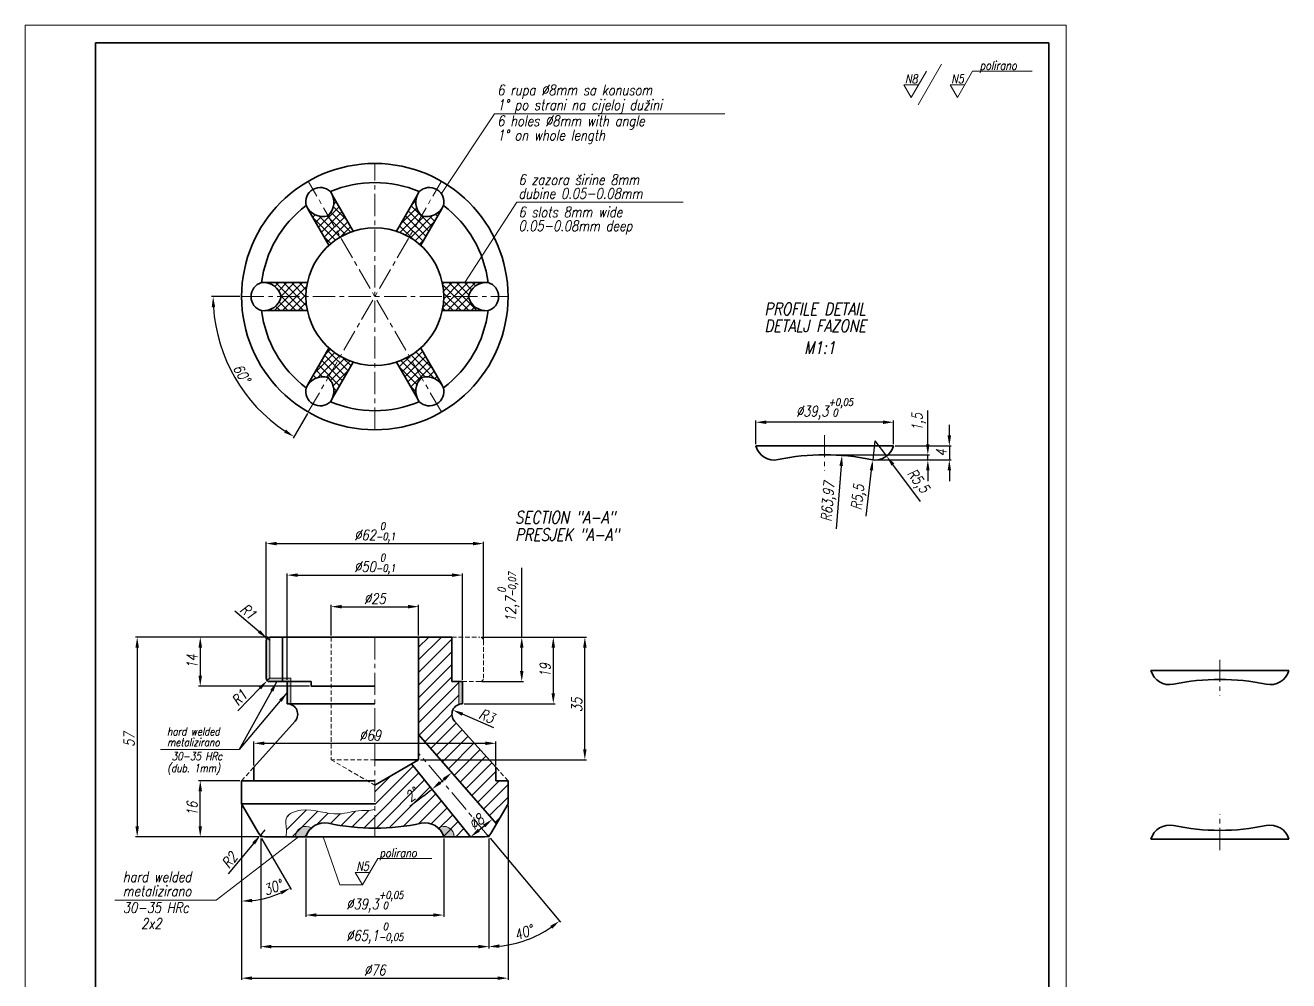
# Model space of a CAD drawing. Header units: millimetres. Extents: x 81 to 441, y 101 to 521.
# Drawn here: x 80.7 to 441.1, y 248.6 to 521.3 of the extents above; entities that cross this region are included whole.
import ezdxf

# ---------------------------------------------------------------- set-up
doc = ezdxf.new("R2010")
doc.units = ezdxf.units.MM
doc.header["$LTSCALE"] = 0.2
doc.linetypes.add('CENTER', pattern=[50.8, 31.75, -6.35, 6.35, -6.35])
doc.linetypes.add('HIDDEN', pattern=[9.525, 6.35, -3.175])
doc.layers.get('0').update_dxf_attribs({"lineweight": 15})
for name, color, linetype, lineweight in [('1', 1, 'CENTER', 15), ('2', 2, 'HIDDEN', 15), ('3', 3, 'Continuous', 35), ('8', 252, 'Continuous', 15), ('ENGLISH', 252, 'Continuous', 18)]:
    doc.layers.add(name, color=color, linetype=linetype, lineweight=lineweight)
doc.styles.add('ITALICT', font='italict', dxfattribs={"width": 0.8, "height": 3})
doc.dimstyles.new('ISO-25', dxfattribs={"dimtxt": 3, "dimasz": 3, "dimexe": 0.5, "dimexo": 0.5, "dimgap": 0.8, "dimtad": 1, "dimtxsty": 'ITALICT', "dimcen": 0, "dimadec": 0, "dimazin": 0, "dimtfac": 1, "dimtmove": 0, "dimatfit": 3, "dimfxl": 1, "dimarcsym": 0})

# ---------------------------------------------------------------- blocks, each defined once
blk = doc.blocks.new('*D2')
at = {"color": 0, "lineweight": -2}
for p, q in [((167.89, 347.18), (167.89, 355.86)), ((170.89, 355.36), (189.89, 355.36)), ((192.89, 347.18), (192.89, 355.86))]:
    blk.add_line(p, q, dxfattribs=at)
at = {"color": 0}
for points in [[(170.89, 355.86), (170.89, 354.86), (167.89, 355.36)], [(189.89, 355.86), (189.89, 354.86), (192.89, 355.36)]]:
    blk.add_solid(points, dxfattribs=at)
at = {"color": 0, "insert": (180.39, 357.66), "char_height": 3, "attachment_point": 5, "style": 'ITALICT'}
blk.add_mtext('%%C25', dxfattribs=at)
blk = doc.blocks.new('*D3')
at = {"color": 0, "lineweight": -2}
for p, q in [((155.39, 334.48), (155.39, 364.86)), ((158.39, 364.36), (202.39, 364.36)), ((205.39, 334.48), (205.39, 364.86))]:
    blk.add_line(p, q, dxfattribs=at)
at = {"color": 0}
for points in [[(158.39, 364.86), (158.39, 363.86), (155.39, 364.36)], [(202.39, 364.86), (202.39, 363.86), (205.39, 364.36)]]:
    blk.add_solid(points, dxfattribs=at)
at = {"color": 0, "insert": (180.39, 367.85), "char_height": 3, "attachment_point": 5, "style": 'ITALICT'}
blk.add_mtext('%%C50{}{\\H0.71x;\\C3;\\S 0^ -0,1;}', dxfattribs=at)
blk = doc.blocks.new('*D4')
at = {"color": 0, "lineweight": -2}
for p, q in [((149.39, 346.18), (149.39, 373.86)), ((152.39, 373.36), (208.39, 373.36)), ((211.39, 346.18), (211.39, 373.86))]:
    blk.add_line(p, q, dxfattribs=at)
at = {"color": 0}
for points in [[(152.39, 373.86), (152.39, 372.86), (149.39, 373.36)], [(208.39, 373.86), (208.39, 372.86), (211.39, 373.36)]]:
    blk.add_solid(points, dxfattribs=at)
at = {"color": 0, "insert": (180.39, 376.85), "char_height": 3, "attachment_point": 5, "style": 'ITALICT'}
blk.add_mtext('%%C62{}{\\H0.71x;\\C3;\\S 0^ -0,1;}', dxfattribs=at)
blk = doc.blocks.new('*D5')
at = {"color": 0, "lineweight": -2}
for p, q in [((149.89, 346.68), (130.09, 346.68)), ((130.59, 343.68), (130.59, 335.68)), ((161.74, 332.68), (130.09, 332.68))]:
    blk.add_line(p, q, dxfattribs=at)
at = {"color": 0}
for points in [[(130.09, 343.68), (131.09, 343.68), (130.59, 346.68)], [(130.09, 335.68), (131.09, 335.68), (130.59, 332.68)]]:
    blk.add_solid(points, dxfattribs=at)
at = {"color": 0, "insert": (128.29, 339.68), "char_height": 3, "attachment_point": 5, "rotation": 90, "style": 'ITALICT'}
blk.add_mtext('14', dxfattribs=at)
blk = doc.blocks.new('*D6')
at = {"color": 0, "lineweight": -2}
for p, q in [((141.89, 305.68), (130.09, 305.68)), ((130.59, 292.68), (130.59, 302.68)), ((147.34, 289.68), (130.09, 289.68))]:
    blk.add_line(p, q, dxfattribs=at)
at = {"color": 0}
for points in [[(130.09, 302.68), (131.09, 302.68), (130.59, 305.68)], [(130.09, 292.68), (131.09, 292.68), (130.59, 289.68)]]:
    blk.add_solid(points, dxfattribs=at)
at = {"color": 0, "insert": (128.29, 297.68), "char_height": 3, "attachment_point": 5, "rotation": 90, "style": 'ITALICT'}
blk.add_mtext('16', dxfattribs=at)
blk = doc.blocks.new('*D7')
at = {"color": 0, "lineweight": -2}
for p, q in [((222.31, 346.68), (222.31, 366.49)), ((210.89, 346.68), (222.81, 346.68)), ((222.31, 336.98), (222.31, 343.68)), ((210.89, 333.98), (222.81, 333.98))]:
    blk.add_line(p, q, dxfattribs=at)
at = {"color": 0}
for points in [[(222.81, 343.68), (221.81, 343.68), (222.31, 346.68)], [(221.81, 336.98), (222.81, 336.98), (222.31, 333.98)]]:
    blk.add_solid(points, dxfattribs=at)
at = {"color": 0, "insert": (218.53, 358.09), "char_height": 3, "attachment_point": 5, "rotation": 90, "style": 'ITALICT'}
blk.add_mtext('12,7{}{\\H0.71x;\\C3;\\S 0^ -0,07;}', dxfattribs=at)
blk = doc.blocks.new('*D8')
at = {"color": 0, "lineweight": -2}
for p, q in [((210.89, 346.68), (231.81, 346.68)), ((231.31, 343.68), (231.31, 330.68)), ((205.89, 327.68), (231.81, 327.68))]:
    blk.add_line(p, q, dxfattribs=at)
at = {"color": 0}
for points in [[(231.81, 343.68), (230.81, 343.68), (231.31, 346.68)], [(230.81, 330.68), (231.81, 330.68), (231.31, 327.68)]]:
    blk.add_solid(points, dxfattribs=at)
at = {"color": 0, "insert": (229.01, 337.18), "char_height": 3, "attachment_point": 5, "rotation": 90, "style": 'ITALICT'}
blk.add_mtext('19', dxfattribs=at)
blk = doc.blocks.new('*D9')
at = {"color": 0, "lineweight": -2}
for p, q in [((149, 291.68), (147.73, 290.13)), ((138.69, 279.09), (145.83, 287.81))]:
    blk.add_line(p, q, dxfattribs=at)
at = {"color": 0}
blk.add_solid([(145.44, 288.12), (146.22, 287.49), (147.73, 290.13)], dxfattribs=at)
at = {"color": 0, "insert": (138.94, 283.02), "char_height": 3, "attachment_point": 5, "rotation": 50.6872, "style": 'ITALICT'}
blk.add_mtext('R2', dxfattribs=at)
blk = doc.blocks.new('*D10')
at = {"color": 0, "lineweight": -2}
for p, q in [((140.49, 354.18), (147.36, 348.28)), ((150.39, 345.68), (149.63, 346.33))]:
    blk.add_line(p, q, dxfattribs=at)
at = {"color": 0}
blk.add_solid([(147.68, 348.66), (147.03, 347.9), (149.63, 346.33)], dxfattribs=at)
at = {"color": 0, "insert": (144.28, 353.96), "char_height": 3, "attachment_point": 5, "rotation": 319.3357, "style": 'ITALICT'}
blk.add_mtext('R1', dxfattribs=at)
blk = doc.blocks.new('*D11')
at = {"color": 0, "lineweight": -2}
for p, q in [((141.3, 325.61), (147.61, 332.11)), ((150.39, 334.98), (149.7, 334.26))]:
    blk.add_line(p, q, dxfattribs=at)
at = {"color": 0}
blk.add_solid([(147.25, 332.46), (147.96, 331.76), (149.7, 334.26)], dxfattribs=at)
at = {"color": 0, "insert": (141.76, 329.38), "char_height": 3, "attachment_point": 5, "rotation": 45.8419, "style": 'ITALICT'}
blk.add_mtext('R1', dxfattribs=at)
blk = doc.blocks.new('*D15')
at = {"color": 0, "lineweight": -2}
for p, q in [((141.89, 443.83), (133.75, 443.83)), ((161.14, 410.49), (157.07, 403.44))]:
    blk.add_line(p, q, dxfattribs=at)
blk.add_arc((180.39, 443.83), 46.14, 183.726, 236.274, dxfattribs=at)
at = {"color": 0}
for points in [[(134.85, 440.85), (133.85, 440.82), (134.25, 443.83)], [(154.51, 405.03), (155.04, 405.88), (157.32, 403.87)]]:
    blk.add_solid(points, dxfattribs=at)
at = {"color": 0, "insert": (142.43, 421.91), "char_height": 3, "attachment_point": 5, "rotation": 300, "style": 'ITALICT'}
blk.add_mtext('60%%d', dxfattribs=at)
blk = doc.blocks.new('*D16')
at = {"color": 0, "lineweight": -2}
for p, q in [((147.84, 289.18), (147.84, 257.86)), ((212.94, 289.18), (212.94, 257.86)), ((150.84, 258.36), (209.94, 258.36))]:
    blk.add_line(p, q, dxfattribs=at)
at = {"color": 0}
for points in [[(150.84, 258.86), (150.84, 257.86), (147.84, 258.36)], [(209.94, 258.86), (209.94, 257.86), (212.94, 258.36)]]:
    blk.add_solid(points, dxfattribs=at)
at = {"color": 0, "insert": (180.39, 262.13), "char_height": 3, "attachment_point": 5, "style": 'ITALICT'}
blk.add_mtext('%%C65,1{}{\\H0.71x;\\C3;\\S 0^ -0,05;}', dxfattribs=at)
blk = doc.blocks.new('*D17')
at = {"color": 0, "lineweight": -2}
for p, q in [((142.39, 298.62), (142.39, 248.86)), ((218.39, 298.62), (218.39, 248.86)), ((145.39, 249.36), (215.39, 249.36))]:
    blk.add_line(p, q, dxfattribs=at)
at = {"color": 0}
for points in [[(145.39, 249.86), (145.39, 248.86), (142.39, 249.36)], [(215.39, 249.86), (215.39, 248.86), (218.39, 249.36)]]:
    blk.add_solid(points, dxfattribs=at)
at = {"color": 0, "insert": (180.39, 251.66), "char_height": 3, "attachment_point": 5, "style": 'ITALICT'}
blk.add_mtext('%%C76', dxfattribs=at)
blk = doc.blocks.new('*D18')
at = {"color": 0, "lineweight": -2}
for p, q in [((210.89, 346.68), (240.81, 346.68)), ((240.31, 314.68), (240.31, 343.68)), ((193.39, 311.68), (240.81, 311.68))]:
    blk.add_line(p, q, dxfattribs=at)
at = {"color": 0}
for points in [[(240.81, 343.68), (239.81, 343.68), (240.31, 346.68)], [(239.81, 314.68), (240.81, 314.68), (240.31, 311.68)]]:
    blk.add_solid(points, dxfattribs=at)
at = {"color": 0, "insert": (238.01, 327.34), "char_height": 3, "attachment_point": 5, "rotation": 90, "style": 'ITALICT'}
blk.add_mtext('35', dxfattribs=at)
blk = doc.blocks.new('*D19')
at = {"color": 0, "lineweight": -2}
for p, q in [((160.74, 289.18), (160.74, 266.86)), ((200.04, 289.18), (200.04, 266.86)), ((163.74, 267.36), (197.04, 267.36))]:
    blk.add_line(p, q, dxfattribs=at)
at = {"color": 0}
for points in [[(163.74, 267.86), (163.74, 266.86), (160.74, 267.36)], [(197.04, 266.86), (197.04, 267.86), (200.04, 267.36)]]:
    blk.add_solid(points, dxfattribs=at)
at = {"color": 0, "insert": (180.39, 271.13), "char_height": 3, "attachment_point": 5, "style": 'ITALICT'}
blk.add_mtext('%%c39,3{}{\\H0.71x;\\C3;\\S+0,05^  0;}', dxfattribs=at)
blk = doc.blocks.new('*D20')
at = {"color": 0, "lineweight": -2}
for p, q in [((149.89, 346.68), (112.09, 346.68)), ((112.59, 343.68), (112.59, 292.68)), ((147.34, 289.68), (112.09, 289.68))]:
    blk.add_line(p, q, dxfattribs=at)
at = {"color": 0}
for points in [[(112.09, 343.68), (113.09, 343.68), (112.59, 346.68)], [(112.09, 292.68), (113.09, 292.68), (112.59, 289.68)]]:
    blk.add_solid(points, dxfattribs=at)
at = {"color": 0, "insert": (110.29, 317.43), "char_height": 3, "attachment_point": 5, "rotation": 90, "style": 'ITALICT'}
blk.add_mtext('57', dxfattribs=at)
blk = doc.blocks.new('*D29')
at = {"color": 0, "lineweight": -2}
for p, q in [((344.3, 404.22), (344.3, 407.22)), ((328.86, 401.22), (344.8, 401.22)), ((344.3, 401.22), (344.3, 397.22)), ((323.57, 397.22), (344.8, 397.22)), ((344.3, 394.22), (344.3, 391.22))]:
    blk.add_line(p, q, dxfattribs=at)
at = {"color": 0}
for points in [[(343.8, 404.22), (344.8, 404.22), (344.3, 401.22)], [(344.8, 394.22), (343.8, 394.22), (344.3, 397.22)]]:
    blk.add_solid(points, dxfattribs=at)
at = {"color": 0, "insert": (342, 399.22), "char_height": 3, "attachment_point": 5, "rotation": 90, "style": 'ITALICT'}
blk.add_mtext('4', dxfattribs=at)
blk = doc.blocks.new('*D31')
at = {"color": 0, "lineweight": -2}
for p, q in [((289.06, 401.72), (289.06, 408.49)), ((325.36, 407.99), (292.06, 407.99)), ((328.36, 401.72), (328.36, 408.49))]:
    blk.add_line(p, q, dxfattribs=at)
at = {"color": 0}
for points in [[(292.06, 408.49), (292.06, 407.49), (289.06, 407.99)], [(325.36, 407.49), (325.36, 408.49), (328.36, 407.99)]]:
    blk.add_solid(points, dxfattribs=at)
at = {"color": 0, "insert": (308.71, 411.76), "char_height": 3, "attachment_point": 5, "style": 'ITALICT'}
blk.add_mtext('%%c39,3{}{\\H0.71x;\\C3;\\S+0,05^  0;}', dxfattribs=at)
blk = doc.blocks.new('*D34')
at = {"color": 0, "lineweight": -2}
blk.add_line((214.37, 320.79), (205.39, 324.68), dxfattribs=at)
at = {"color": 0}
blk.add_solid([(205.59, 325.14), (205.19, 324.22), (202.64, 325.87)], dxfattribs=at)
at = {"color": 0, "insert": (212.35, 324.17), "char_height": 3, "attachment_point": 5, "rotation": 336.6067, "style": 'ITALICT'}
blk.add_mtext('R3', dxfattribs=at)
blk = doc.blocks.new('*D35')
at = {"color": 0, "lineweight": -2}
for p, q in [((142.39, 298.62), (142.39, 270.84)), ((148.09, 289.24), (156.53, 274.63))]:
    blk.add_line(p, q, dxfattribs=at)
blk.add_arc((142.39, 299.12), 27.78, 276.1908, 293.8092, dxfattribs=at)
at = {"color": 0}
for points in [[(153.38, 274.15), (153.83, 273.26), (156.28, 275.06)], [(145.42, 271), (145.36, 272), (142.39, 271.34)]]:
    blk.add_solid(points, dxfattribs=at)
at = {"color": 0, "insert": (151.32, 275.25), "char_height": 3, "attachment_point": 5, "rotation": 20.5073, "style": 'ITALICT'}
blk.add_mtext('30°', dxfattribs=at)
blk = doc.blocks.new('*D36')
at = {"color": 0, "lineweight": -2}
for p, q in [((212.94, 288.68), (212.94, 257.85)), ((213.26, 289.29), (233.4, 265.3))]:
    blk.add_line(p, q, dxfattribs=at)
blk.add_arc((212.94, 289.68), 31.32, 275.4898, 304.5102, dxfattribs=at)
at = {"color": 0}
for points in [[(230.39, 264.26), (230.99, 263.47), (233.08, 265.68)], [(215.96, 258), (215.92, 259), (212.94, 258.35)]]:
    blk.add_solid(points, dxfattribs=at)
at = {"color": 0, "insert": (222.87, 262.4), "char_height": 3, "attachment_point": 5, "rotation": 20, "style": 'ITALICT'}
blk.add_mtext('40°', dxfattribs=at)
blk = doc.blocks.new('*D37')
at = {"color": 0, "lineweight": -2}
blk.add_line((194.36, 301.4), (190.41, 298.3), dxfattribs=at)
for start, end in [(308.1844, 309), (309.8156, 310.1844)]:
    blk.add_arc((64.08, 467.06), 210.75, start, end, dxfattribs=at)
at = {"color": 0}
for points in [[(199.74, 306.43), (200.39, 305.67), (202.34, 308)], [(199.34, 304.79), (198.71, 305.57), (196.71, 303.28)]]:
    blk.add_solid(points, dxfattribs=at)
at = {"color": 0, "insert": (190.97, 301.66), "char_height": 3, "attachment_point": 5, "rotation": 38.1844, "style": 'ITALICT'}
blk.add_mtext('2°', dxfattribs=at)
blk = doc.blocks.new('*D38')
at = {"color": 0, "lineweight": -2}
blk.add_line((210.05, 291.56), (211.58, 292.8), dxfattribs=at)
at = {"color": 0}
for points in [[(211.27, 293.19), (211.9, 292.42), (213.92, 294.69)], [(209.74, 291.95), (210.37, 291.18), (207.72, 289.68)]]:
    blk.add_solid(points, dxfattribs=at)
at = {"color": 0, "insert": (209.37, 293.97), "char_height": 3, "attachment_point": 5, "rotation": 39, "style": 'ITALICT'}
blk.add_mtext('%%c8', dxfattribs=at)
blk = doc.blocks.new('*D183')
at = {"color": 0, "lineweight": -2}
for p, q in [((323.07, 402.72), (326.38, 398.32)), ((336.12, 385.41), (328.19, 395.93))]:
    blk.add_line(p, q, dxfattribs=at)
at = {"color": 0}
blk.add_solid([(328.58, 396.23), (327.79, 395.63), (326.38, 398.32)], dxfattribs=at)
at = {"color": 0, "insert": (335.12, 391.03), "char_height": 3, "attachment_point": 5, "rotation": 307.0248, "style": 'ITALICT'}
blk.add_mtext('R5,5', dxfattribs=at)
blk = doc.blocks.new('*D184')
at = {"color": 0, "lineweight": -2}
for p, q in [((338.16, 401.72), (338.16, 411.34)), ((309.21, 398.72), (338.66, 398.72)), ((323.57, 397.22), (338.66, 397.22)), ((338.16, 397.22), (338.16, 398.72)), ((338.16, 394.22), (338.16, 391.22))]:
    blk.add_line(p, q, dxfattribs=at)
at = {"color": 0}
for points in [[(337.66, 401.72), (338.66, 401.72), (338.16, 398.72)], [(338.66, 394.22), (337.66, 394.22), (338.16, 397.22)]]:
    blk.add_solid(points, dxfattribs=at)
at = {"color": 0, "insert": (335.57, 408.03), "char_height": 3, "attachment_point": 5, "rotation": 90, "style": 'ITALICT'}
blk.add_mtext('1,5', dxfattribs=at)
blk = doc.blocks.new('*D185')
at = {"color": 0, "lineweight": -2}
for p, q in [((323.07, 402.72), (322.43, 397.25)), ((320.56, 381.19), (322.08, 394.27))]:
    blk.add_line(p, q, dxfattribs=at)
at = {"color": 0}
blk.add_solid([(322.58, 394.22), (321.59, 394.33), (322.43, 397.25)], dxfattribs=at)
at = {"color": 0, "insert": (318.58, 386.54), "char_height": 3, "attachment_point": 5, "rotation": 83.3582, "style": 'ITALICT'}
blk.add_mtext('R5,5', dxfattribs=at)
blk = doc.blocks.new('*D186')
at = {"color": 0, "lineweight": -2}
blk.add_line((313.43, 395.53), (312.04, 377.62), dxfattribs=at)
at = {"color": 0}
blk.add_solid([(313.93, 395.49), (312.93, 395.57), (313.66, 398.52)], dxfattribs=at)
at = {"color": 0, "insert": (310.04, 385.28), "char_height": 3, "attachment_point": 5, "rotation": 85.5608, "style": 'ITALICT'}
blk.add_mtext('R63,97', dxfattribs=at)
blk = doc.blocks.new('*D187')
at = {"color": 0, "lineweight": -2}
for p, q in [((145.89, 310.08), (145.89, 316.87)), ((148.89, 316.37), (211.89, 316.37)), ((214.89, 310.08), (214.89, 316.87))]:
    blk.add_line(p, q, dxfattribs=at)
at = {"color": 0}
for points in [[(148.89, 316.87), (148.89, 315.87), (145.89, 316.37)], [(211.89, 315.87), (211.89, 316.87), (214.89, 316.37)]]:
    blk.add_solid(points, dxfattribs=at)
at = {"color": 0, "insert": (179.07, 318.67), "char_height": 3, "attachment_point": 5, "style": 'ITALICT'}
blk.add_mtext('%%C69', dxfattribs=at)

msp = doc.modelspace()

# ---------------------------------------------------------------- hatches: boundary and pattern name
h = msp.add_hatch(color=256)
h.paths.add_polyline_path([(150.392, 346.676, 0.4142136), (149.392, 345.676), (149.392, 334.976, 0.4142136), (150.392, 333.976), (154.042, 333.976), (154.042, 334.976), (150.392, 334.976)])
h.paths.add_polyline_path([(156.392, 334.976), (154.042, 334.976), (154.042, 333.976), (156.392, 333.976)])
h.paths.add_polyline_path([(156.392, 333.976), (155.392, 333.976), (155.392, 327.676), (156.392, 327.676)])
h.paths.add_polyline_path([(156.392, 327.676), (155.392, 327.676, -0.0851642), (156.392, 327.505)])
msp.add_hatch(color=256).paths.add_polyline_path([(205.392, 333.976), (204.392, 333.976), (204.392, 327.505, -0.0851642), (205.392, 327.676)])
h = msp.add_hatch(color=256)
h.paths.add_polyline_path([(157.742, 289.676), (158.575, 289.676), (160.742, 289.676, -0.1389983), (162.317, 292.23, 0.5870088)])
h.paths.add_polyline_path([(200.042, 289.676), (203.042, 289.676, 0.5870088), (198.468, 292.23, -0.1389983)])
at = {"layer": '8'}
h = msp.add_hatch(dxfattribs=at)
h.set_pattern_fill('ANSI37', color=256, scale=0.5)
h.set_pattern_definition([(45, (-620.8693, 15.1818), (-1.122532, 1.122532), []), (135, (-620.8693, 15.1818), (-1.122532, -1.122532), [])])
h.paths.add_polyline_path([(161.154, 447.831), (149.142, 447.831, -0.3194012), (153.712, 443.831), (160.742, 443.831, -0.0512937)])
h.paths.add_polyline_path([(160.742, 443.831), (153.712, 443.831, -0.3194012), (149.142, 439.831), (161.154, 439.831, -0.0512937)])
h.paths.add_polyline_path([(167.052, 466.937, -0.3194012), (161.303, 468.895), (167.309, 458.492, -0.0512937), (170.567, 460.849)])
h.paths.add_polyline_path([(168.232, 472.895, -0.3194012), (167.052, 466.937), (170.567, 460.849, -0.0512937), (174.237, 462.492)])
h.paths.add_polyline_path([(186.548, 462.492, -0.0512937), (190.217, 460.849), (193.733, 466.937, -0.3194012), (192.553, 472.895)])
h.paths.add_polyline_path([(190.217, 460.849, -0.0512937), (193.476, 458.492), (199.482, 468.895, -0.3194012), (193.733, 466.937)])
h.paths.add_polyline_path([(207.073, 443.831, -0.3194012), (211.642, 447.831), (206.054, 447.831), (199.631, 447.831, -0.0512937), (200.042, 443.831)])
h.paths.add_polyline_path([(200.042, 443.831, -0.0512937), (199.631, 439.831), (211.642, 439.831, -0.3194012), (207.073, 443.831)])
h.paths.add_polyline_path([(193.733, 420.725, -0.3194012), (199.482, 418.768), (193.476, 429.17, -0.0512937), (190.217, 426.814)])
h.paths.add_polyline_path([(190.217, 426.814, -0.0512937), (186.548, 425.17), (192.553, 414.768, -0.3194012), (193.733, 420.725)])
h.paths.add_polyline_path([(167.309, 429.17), (161.303, 418.768, -0.3194012), (167.052, 420.725), (170.567, 426.814, -0.0512937)])
h.paths.add_polyline_path([(170.567, 426.814), (167.052, 420.725, -0.3194012), (168.232, 414.768), (174.237, 425.17, -0.0512937)])
h = msp.add_hatch(dxfattribs=at)
h.set_pattern_fill('ANSI31', color=256, scale=0.8)
h.paths.add_polyline_path([(180.392, 299.116), (180.392, 297.463), (180.392, 292.176, 0.0520921), (193.614, 293.558, -0.3944208), (200.042, 289.676), (207.721, 289.676), (190.857, 310.501), (180.392, 304.46)])
edge = h.paths.add_edge_path()
edge.add_spline(control_points=[(180.392, 297.463), (178.694, 297.103), (175.481, 297.52), (168.586, 294.963), (161.931, 298.495), (154.28, 295.911), (155.337, 292.048), (155.091, 290.187), (154.984, 289.676)], knot_values=[2.1159369, 2.1159369, 2.1159369, 2.1159369, 5.3344205, 11.8555464, 22.7540467, 27.2257369, 31.226306, 32.7906468, 32.7906468, 32.7906468, 32.7906468], degree=3, periodic=0)
edge.add_line((154.984, 289.676), (158.575, 289.676))
edge.add_line((158.575, 289.676), (160.742, 289.676))
edge.add_arc((166.034, 288.176), 5.5, 78.07214, 164.17338, ccw=False)
edge.add_arc((180.392, 356.149), 63.972, 258.07214, 270)
edge.add_line((180.392, 292.176), (180.392, 297.463))
h.paths.add_polyline_path([(192.892, 318.876), (215.071, 293.363), (218.392, 299.116), (218.392, 305.676), (214.892, 305.676), (214.892, 309.582), (203.158, 322.674, -0.5339319), (204.392, 327.505), (204.392, 333.976), (202.392, 333.976), (202.392, 346.676), (192.892, 346.676)])
h.paths.add_polyline_path([(187.174, 302.492), (191.048, 305.539), (194.757, 300.823), (190.883, 297.776)], flags=24)

# ---------------------------------------------------------------- linework, layer by layer
for p, q in [((377.661, 521.271), (80.661, 521.271)), ((80.661, 521.271), (80.661, 101.271)), ((377.661, 101.271), (377.661, 521.271)), ((335.42, 498.602), (342.073, 510.124)), ((333.4, 500.679), (337.75, 508.214)), ((346.59, 500.679), (350.94, 508.214)), ((350.94, 508.214), (367.885, 508.214)), ((335.449, 504.227), (331.352, 504.227)), ((331.352, 504.227), (333.4, 500.679)), ((348.638, 504.227), (344.542, 504.227)), ((344.542, 504.227), (346.59, 500.679)), ((214.549, 496.018), (199.368, 473.224)), ((280.24, 496.018), (214.549, 496.018)), ((220.901, 470.775), (206.054, 447.831)), ((268.326, 470.775), (220.901, 470.775)), ((150.392, 346.676), (150.392, 334.976)), ((156.392, 334.976), (150.392, 334.976)), ((156.392, 334.976), (156.392, 327.505)), ((204.392, 333.976), (204.392, 327.505)), ((141.681, 314.583), (119.233, 314.583)), ((135.137, 271.577), (158.575, 289.676)), ((170.365, 275.972), (165.665, 289.676)), ((176.864, 275.972), (181.214, 283.507)), ((181.214, 283.507), (196.692, 283.507)), ((178.912, 279.52), (174.815, 279.52)), ((174.815, 279.52), (176.864, 275.972)), ((176.864, 275.972), (170.365, 275.972)), ((135.137, 271.577), (106.178, 271.577))]:
    msp.add_line(p, q)
for centre, start, end in [((160.742, 289.676), 58.34676, 180), ((200.042, 289.676), 0, 121.65324)]:
    msp.add_arc(centre, 3, start, end)
msp.add_open_spline([(180.392, 297.463), (178.694, 297.103), (175.481, 297.52), (168.586, 294.963), (161.931, 298.495), (154.28, 295.911), (155.337, 292.048), (155.091, 290.187), (154.984, 289.676)], degree=3, knots=[2.1159369, 2.1159369, 2.1159369, 2.1159369, 5.3344205, 11.8555464, 22.7540467, 27.2257369, 31.226306, 32.7906468, 32.7906468, 32.7906468, 32.7906468])
at = {"layer": '1'}
for p, q in [((180.392, 405.831), (180.392, 481.831)), ((161.392, 410.922), (199.392, 476.74)), ((199.392, 410.922), (161.392, 476.74)), ((142.392, 443.831), (218.392, 443.831)), ((308.709, 404.336), (308.709, 394.125)), ((180.392, 346.676), (180.392, 289.676)), ((421.48, 340.232), (421.48, 330.021)), ((212.942, 289.676), (192.892, 313.571)), ((421.48, 285.91), (421.48, 296.121))]:
    msp.add_line(p, q, dxfattribs=at)
at = {"layer": '2'}
for p, q in [((167.892, 346.676), (167.892, 311.676)), ((202.392, 346.676), (210.392, 346.676)), ((211.392, 345.676), (211.392, 334.976)), ((205.392, 333.976), (210.392, 333.976)), ((180.392, 311.676), (167.892, 311.676)), ((167.892, 311.676), (180.392, 304.46)), ((142.392, 305.676), (145.892, 309.582)), ((218.392, 305.676), (214.892, 309.582)), ((147.265, 290.676), (147.842, 289.676)), ((148.997, 289.676), (147.842, 289.676)), ((211.788, 289.676), (212.942, 289.676)), ((213.52, 290.676), (212.942, 289.676))]:
    msp.add_line(p, q, dxfattribs=at)
for centre, start, end in [((210.392, 345.676), 0, 90), ((210.392, 334.976), 270, 0)]:
    msp.add_arc(centre, 1, start, end, dxfattribs=at)
at = {"layer": '3'}
for p, q in [((100.661, 516.271), (100.661, 106.271)), ((372.661, 516.271), (100.661, 516.271)), ((372.661, 106.271), (372.661, 516.271)), ((174.237, 462.492), (168.232, 472.895)), ((186.548, 462.492), (192.553, 472.895)), ((167.309, 458.492), (161.303, 468.895)), ((193.476, 458.492), (199.482, 468.895)), ((161.154, 447.831), (149.142, 447.831)), ((199.631, 447.831), (211.642, 447.831)), ((161.154, 439.831), (149.142, 439.831)), ((199.631, 439.831), (211.642, 439.831)), ((167.309, 429.17), (161.303, 418.768)), ((193.476, 429.17), (199.482, 418.768)), ((174.237, 425.17), (168.232, 414.768)), ((186.548, 425.17), (192.553, 414.768)), ((289.059, 401.216), (308.709, 401.216)), ((328.359, 401.216), (308.709, 401.216)), ((180.392, 346.676), (150.392, 346.676)), ((154.042, 333.976), (154.042, 346.676)), ((180.392, 346.676), (202.392, 346.676)), ((192.892, 346.676), (192.892, 311.676)), ((202.392, 346.676), (202.392, 333.976)), ((149.392, 345.676), (149.392, 334.976)), ((401.83, 337.111), (421.48, 337.111)), ((441.13, 337.111), (421.48, 337.111)), ((162.236, 333.976), (150.392, 333.976)), ((155.392, 333.976), (155.392, 327.676)), ((162.236, 333.976), (162.236, 332.676)), ((180.392, 332.676), (162.236, 332.676)), ((202.392, 333.976), (205.392, 333.976)), ((205.392, 333.976), (205.392, 327.676)), ((155.392, 327.676), (166.392, 327.676)), ((155.392, 327.676), (180.392, 327.676)), ((145.892, 309.582), (157.626, 322.674)), ((214.892, 309.582), (203.158, 322.674)), ((215.071, 293.363), (192.892, 318.876)), ((180.392, 311.676), (192.892, 311.676)), ((192.892, 311.676), (180.392, 304.46)), ((207.721, 289.676), (190.857, 310.501)), ((145.892, 309.582), (145.892, 305.676)), ((214.892, 309.582), (214.892, 305.676)), ((142.392, 305.676), (142.392, 299.116)), ((166.392, 305.676), (142.392, 305.676)), ((180.392, 305.676), (142.392, 305.676)), ((142.392, 305.676), (145.892, 305.676)), ((218.392, 305.676), (214.892, 305.676)), ((218.392, 305.676), (218.392, 299.116)), ((142.392, 299.116), (147.265, 290.676)), ((142.392, 299.116), (180.392, 299.116)), ((218.392, 299.116), (213.52, 290.676)), ((180.392, 289.676), (148.997, 289.676)), ((180.392, 289.676), (211.788, 289.676)), ((401.83, 289.03), (421.48, 289.03)), ((441.13, 289.03), (421.48, 289.03))]:
    msp.add_line(p, q, dxfattribs=at)
for radius in [38, 19.65]:
    msp.add_circle((180.392, 443.831), radius, dxfattribs=at)
for centre, radius, start, end in [((180.392, 443.831), 32.55, 67.0588, 112.9412), ((164.811, 470.819), 4.159, 45.91327, 194.08673), ((163.455, 470.745), 5.238, 313.37588, 35.76995), ((197.33, 470.745), 5.238, 144.23005, 226.62412), ((195.974, 470.819), 4.159, 345.91327, 134.08673), ((180.392, 443.831), 32.55, 127.0588, 172.9412), ((165.554, 471.957), 5.238, 204.23005, 286.62412), ((195.231, 471.957), 5.238, 253.37588, 335.76995), ((180.392, 443.831), 32.55, 7.0588, 52.9412), ((149.23, 443.831), 4.159, 105.91327, 254.08673), ((148.616, 442.619), 5.238, 13.37588, 95.76995), ((212.169, 442.619), 5.238, 84.23005, 166.62412), ((211.555, 443.831), 4.159, 285.91327, 74.08673), ((148.616, 445.043), 5.238, 264.23005, 346.62412), ((212.169, 445.043), 5.238, 193.37588, 275.76995), ((180.392, 443.831), 32.55, 187.0588, 232.9412), ((180.392, 443.831), 32.55, 307.0588, 352.9412), ((165.554, 415.706), 5.238, 73.37588, 155.76995), ((163.455, 416.918), 5.238, 324.23005, 46.62412), ((197.33, 416.918), 5.238, 133.37588, 215.76995), ((195.231, 415.706), 5.238, 24.23005, 106.62412), ((164.811, 416.843), 4.159, 165.91327, 314.08673), ((195.974, 416.843), 4.159, 225.91327, 14.08673), ((180.392, 443.831), 32.55, 247.0588, 292.9412), ((294.35, 402.716), 5.5, 195.82662, 281.92786), ((323.067, 402.716), 5.5, 258.07214, 344.17338), ((308.709, 334.744), 63.972, 90, 101.92786), ((308.709, 334.744), 63.972, 78.07214, 90), ((150.392, 345.676), 1, 90, 180), ((407.121, 338.611), 5.5, 195.82662, 281.92786), ((435.838, 338.611), 5.5, 258.07214, 344.17338), ((150.392, 334.976), 1, 180, 270), ((421.48, 270.639), 63.972, 90, 101.92786), ((421.48, 270.639), 63.972, 78.07214, 90), ((155.392, 324.676), 3, 318.13205, 90), ((205.392, 324.676), 3, 90, 221.86795), ((166.034, 288.176), 5.5, 78.07214, 164.17338), ((180.392, 356.149), 63.972, 258.07214, 270), ((180.392, 356.149), 63.972, 270, 281.92786), ((194.751, 288.176), 5.5, 15.82662, 101.92786), ((407.121, 287.53), 5.5, 78.07214, 164.17338), ((421.48, 355.502), 63.972, 258.07214, 270), ((421.48, 355.502), 63.972, 270, 281.92786), ((435.838, 287.53), 5.5, 15.82662, 101.92786), ((148.997, 291.676), 2, 210, 270), ((211.788, 291.676), 2, 270, 330)]:
    msp.add_arc(centre, radius, start, end, dxfattribs=at)

# ---------------------------------------------------------------- texts
at = {"style": 'ITALICT', "width": 0.8}
for s, height, p in [('polirano', 2.5, (352.93, 508.567)), ('N8', 2.5, (331.639, 504.726)), ('N5', 2.5, (344.829, 504.726)), ('6 rupa %%C8mm sa konusom', 3, (215.318, 501.307)), ('1° po strani na cijeloj dužini', 3, (215.318, 497.072)), ('6 zazora širine 8mm ', 3, (221.375, 475.717)), ('dubine 0.05-0.08mm', 3, (221.375, 471.775)), ('DETALJ FAZONE', 3.5, (291.519, 433.753)), ('M1:1', 3.5, (302.896, 427.538)), ('PRESJEK "A-A"', 3.5, (220.397, 374.153)), ('metalizirano', 2.3, (121.14, 315.512)), ('30-35 HRc', 2.3, (122.44, 311.533)), ('(dub. 1mm)', 2.3, (121.177, 308.155)), ('polirano', 2.5, (181.711, 283.86)), ('N5', 2.5, (175.103, 280.019)), ('metalizirano', 3, (108.511, 272.743)), ('30-35 HRc', 3, (108.511, 267.993)), ('2x2', 3, (113.702, 263.449))]:
    msp.add_text(s, height=height, dxfattribs=at).set_placement(p)
at = {"layer": 'ENGLISH', "style": 'ITALICT', "width": 0.8}
for s, height, p in [('6 holes %%C8mm with angle', 3, (215.318, 492.508)), ('1° on whole length', 3, (215.318, 488.394)), ('6 slots 8mm wide', 3, (221.375, 466.492)), ('0.05-0.08mm deep', 3, (221.375, 462.55)), ('PROFILE DETAIL', 3.5, (291.519, 438.585)), ('SECTION "A-A"', 3.5, (220.397, 379.103)), ('hard welded', 2.3, (121.14, 318.594)), ('hard welded', 3, (108.511, 276.792))]:
    msp.add_text(s, height=height, dxfattribs=at).set_placement(p)

# ---------------------------------------------------------------- dimensions: what is measured, and where the dimension line sits
for base, line1, line2, picture, middle in [((137.035, 428.05), ((161.392, 410.922), (199.392, 476.74)), ((142.392, 443.831), (218.392, 443.831)), '*D15', (142.425, 421.911)), ((200.484, 306.405), ((207.721, 289.676), (196.709, 303.275)), ((215.071, 293.363), (192.892, 318.876)), '*D37', (190.966, 301.657)), ((220.166, 259.199), ((212.942, 289.676), (212.942, 289.176)), ((212.942, 289.676), (192.892, 313.571)), '*D36', (222.869, 262.405))]:
    dim = msp.add_angular_dim_2l(base=base, line1=line1, line2=line2, dimstyle='ISO-25')
    dim.commit()
    dim.dimension.update_dxf_attribs({"geometry": picture, "text_midpoint": middle})
for base, p1, p2, text, override, picture, middle in [((289.059, 407.99), (328.359, 401.216), (289.059, 401.216), '%%c<>{}{\\H0.71x;\\C3;\\S+0,05^  0;}', {"dimtp": 0.05, "dimtm": 0, "dimtdec": 2, "dimtzin": 8}, '*D31', (308.709, 407.99)), ((211.392, 373.36), (149.392, 345.676), (211.392, 345.676), '%%C<>{}{\\H0.71x;\\C3;\\S 0^ -0,1;}', {"dimtp": 0, "dimtm": 0.1, "dimtdec": 2, "dimtmove": 0, "dimtzin": 8}, '*D4', (180.392, 373.36)), ((205.392, 364.36), (155.392, 333.976), (205.392, 333.976), '%%C<>{}{\\H0.71x;\\C3;\\S 0^ -0,1;}', {"dimtol": 0, "dimlim": 0, "dimtp": 0, "dimtm": 0, "dimtfac": 1, "dimtdec": 2, "dimtmove": 0, "dimtolj": 0, "dimtzin": 8}, '*D3', (180.392, 364.36)), ((218.392, 249.355), (142.392, 299.116), (218.392, 299.116), '%%C<>', {"dimtmove": 0}, '*D17', (180.392, 249.355)), ((212.942, 258.355), (147.842, 289.676), (212.942, 289.676), '%%C<>{}{\\H0.71x;\\C3;\\S 0^ -0,05;}', {"dimtp": 0, "dimtm": 0.05, "dimtdec": 2, "dimtmove": 0, "dimtzin": 8}, '*D16', (180.392, 258.355))]:
    dim = msp.add_linear_dim(base=base, p1=p1, p2=p2, text=text, dimstyle='ISO-25', override=override)
    dim.commit()
    dim.dimension.update_dxf_attribs({"geometry": picture, "text_midpoint": middle, "dimtype": 160})
for base, p1, p2, picture, middle in [((338.155, 398.716), (323.067, 397.216), (308.709, 398.716), '*D184', (335.57, 408.03)), ((344.298, 397.216), (328.359, 401.216), (323.067, 397.216), '*D29', (341.998, 399.216)), ((130.586, 305.676), (147.842, 289.676), (142.392, 305.676), '*D6', (128.286, 297.676))]:
    dim = msp.add_linear_dim(base=base, p1=p1, p2=p2, angle=90, dimstyle='ISO-25')
    dim.commit()
    dim.dimension.update_dxf_attribs({"geometry": picture, "text_midpoint": middle})
for center, mpoint, picture, middle in [((323.067, 402.716), (322.431, 397.253), '*D185', (318.581, 386.54)), ((150.392, 345.676), (149.634, 346.328), '*D10', (144.284, 353.956)), ((150.392, 334.976), (149.696, 334.259), '*D11', (141.756, 329.384))]:
    dim = msp.add_radius_dim(center=center, mpoint=mpoint, dimstyle='ISO-25')
    dim.commit()
    dim.dimension.update_dxf_attribs({"geometry": picture, "text_midpoint": middle})
dim = msp.add_radius_dim(center=(323.067, 402.716), mpoint=(326.379, 398.325), dimstyle='ISO-25', override={"dimtxsty": 'ITALICT'})
dim.commit()
dim.dimension.update_dxf_attribs({"geometry": '*D183', "text_midpoint": (335.119, 391.031)})
for center, mpoint, picture, middle in [((308.709, 334.744), (313.66, 398.524), '*D186', (312.617, 385.079)), ((148.997, 291.676), (147.73, 290.129), '*D9', (140.715, 281.562))]:
    dim = msp.add_radius_dim(center=center, mpoint=mpoint, dimstyle='ISO-25')
    dim.commit()
    dim.dimension.update_dxf_attribs({"geometry": picture, "text_midpoint": middle, "dimtype": 164})
dim = msp.add_linear_dim(base=(222.307, 346.676), p1=(210.392, 333.976), p2=(210.392, 346.676), angle=90, text='<>{}{\\H0.71x;\\C3;\\S 0^ -0,07;}', dimstyle='ISO-25', override={"dimtp": 0, "dimtm": 0.07, "dimtdec": 2, "dimtmove": 0, "dimtzin": 8})
dim.commit()
dim.dimension.update_dxf_attribs({"geometry": '*D7', "text_midpoint": (218.534, 358.086)})
for base, p1, p2, text, override, picture, middle in [((192.892, 355.36), (167.892, 346.676), (192.892, 346.676), '%%C<>', {"dimtmove": 0}, '*D2', (180.392, 357.66)), ((200.042, 267.355), (160.742, 289.676), (200.042, 289.676), '<>{}{\\H0.71x;\\C3;\\S+0,05^  0;}', {"dimpost": '%%c<>', "dimtp": 0.05, "dimtm": 0, "dimtdec": 2, "dimtmove": 0, "dimtzin": 8}, '*D19', (180.392, 271.129))]:
    dim = msp.add_linear_dim(base=base, p1=p1, p2=p2, text=text, dimstyle='ISO-25', override=override)
    dim.commit()
    dim.dimension.update_dxf_attribs({"geometry": picture, "text_midpoint": middle})
for base, p1, p2, picture, middle in [((112.586, 289.676), (150.392, 346.676), (147.842, 289.676), '*D20', (112.586, 317.435)), ((240.307, 346.676), (192.892, 311.676), (210.392, 346.676), '*D18', (240.307, 327.341)), ((231.307, 327.676), (210.392, 346.676), (205.392, 327.676), '*D8', (231.307, 337.176))]:
    dim = msp.add_linear_dim(base=base, p1=p1, p2=p2, angle=90, dimstyle='ISO-25', override={"dimtmove": 0})
    dim.commit()
    dim.dimension.update_dxf_attribs({"geometry": picture, "text_midpoint": middle, "dimtype": 160})
dim = msp.add_linear_dim(base=(130.586, 332.676), p1=(150.392, 346.676), p2=(162.236, 332.676), angle=90, dimstyle='ISO-25', override={"dimtmove": 0})
dim.commit()
dim.dimension.update_dxf_attribs({"geometry": '*D5', "text_midpoint": (128.286, 339.676)})
dim = msp.add_radius_dim(center=(205.392, 324.676), mpoint=(202.639, 325.868), dimstyle='ISO-25', override={"dimtmove": 1})
dim.commit()
dim.dimension.update_dxf_attribs({"geometry": '*D34', "text_midpoint": (211.435, 322.062), "dimtype": 164})
dim = msp.add_linear_dim(base=(214.892, 316.367), p1=(145.892, 309.582), p2=(214.892, 309.582), dimstyle='ISO-25', override={"dimpost": '%%C<>'})
dim.commit()
dim.dimension.update_dxf_attribs({"geometry": '*D187', "text_midpoint": (179.074, 316.367), "dimtype": 160})
dim = msp.add_angular_dim_2l(base=(147.216, 271.76), line1=((147.265, 290.676), (147.842, 289.676)), line2=((142.392, 305.676), (142.392, 299.116)), dimstyle='ISO-25')
dim.commit()
dim.dimension.update_dxf_attribs({"geometry": '*D35', "text_midpoint": (152.124, 273.098), "dimtype": 162})
dim = msp.add_aligned_dim(p1=(207.721, 289.676), p2=(213.915, 294.692), distance=0, dimstyle='ISO-25', override={"dimdec": 1, "dimpost": '%%c<>'})
dim.commit()
dim.dimension.update_dxf_attribs({"geometry": '*D38', "text_midpoint": (209.37, 293.972)})

# ---------------------------------------------------------------- leaders
for points in [[(152.456, 333.976), (141.681, 314.583)], [(155.392, 330.826), (141.681, 314.583)]]:
    msp.add_leader(points, dimstyle='ISO-25', override={"dimgap": 0.8, "dimtad": 0})

doc.saveas('drawing.dxf')
